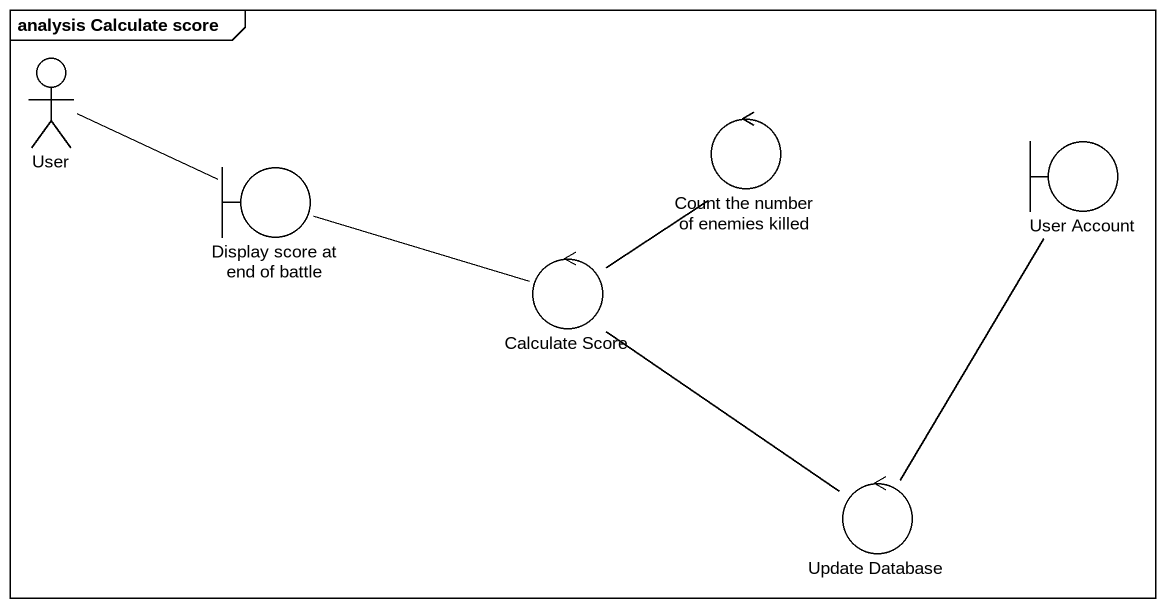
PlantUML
@startuml
mainframe analysis Calculate score
actor User
control "Count the number of enemies killed" as Count_the_number_of_enemies
boundary "Display score at end of battle" as Display_score_at_end_of
boundary "User Account" as User_Account
control "Calculate Score" as Calculate_Score
control "Update Database" as Update_Database
User -right- Display_score_at_end_of
Count_the_number_of_enemies -- Calculate_Score
Display_score_at_end_of -right- Calculate_Score
Calculate_Score -- Update_Database
Update_Database -up- User_Account
@enduml
